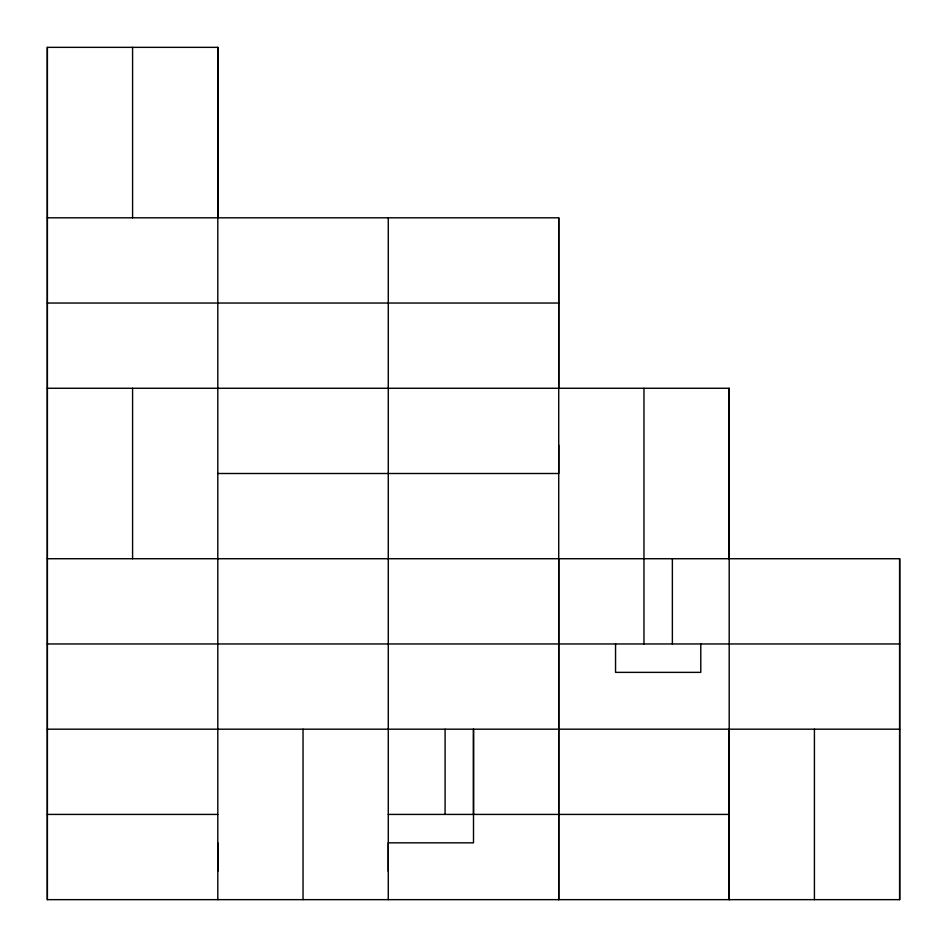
<?xml version="1.0" encoding="UTF-8"?>
<svg xmlns="http://www.w3.org/2000/svg" width="947" height="947" viewBox="0 0 947 947"><rect width="100%" height="100%" fill="white"/><g stroke="black" fill="none" stroke-linecap="round" stroke-linejoin="round"><path stroke-width="1.42" d="M47.35 558.73L899.65 558.73L899.65 899.65L47.35 899.65L47.35 47.35L217.81 47.35L217.81 899.65M217.81 871.24L217.81 842.83M217.81 217.81L217.81 47.35M388.27 871.24L388.27 842.83L473.5 842.83L473.5 729.19L473.5 814.42M558.73 558.73L558.73 899.65L558.73 217.81L47.35 217.81M558.73 445.09L558.73 473.5L217.81 473.5M558.73 388.27L558.73 217.81M615.55 643.96L615.55 672.37L700.78 672.37L700.78 643.96M643.96 388.27L643.96 643.96M729.19 729.19L729.19 899.65L729.19 388.27L47.35 388.27M729.19 558.73L729.19 388.27M814.42 899.65L814.42 729.19M47.35 303.04L558.73 303.04M47.35 643.96L899.65 643.96M47.35 729.19L899.65 729.19M47.35 814.42L217.81 814.42M388.27 814.42L729.19 814.42M899.65 558.73L899.65 899.65M672.37 558.73L672.37 643.96M445.09 729.19L445.09 814.42M388.27 217.81L388.27 899.65M303.04 729.19L303.04 899.65M132.58 47.35L132.58 217.81M132.58 388.27L132.58 558.73M47.35 47.35L47.35 899.65"/></g></svg>
